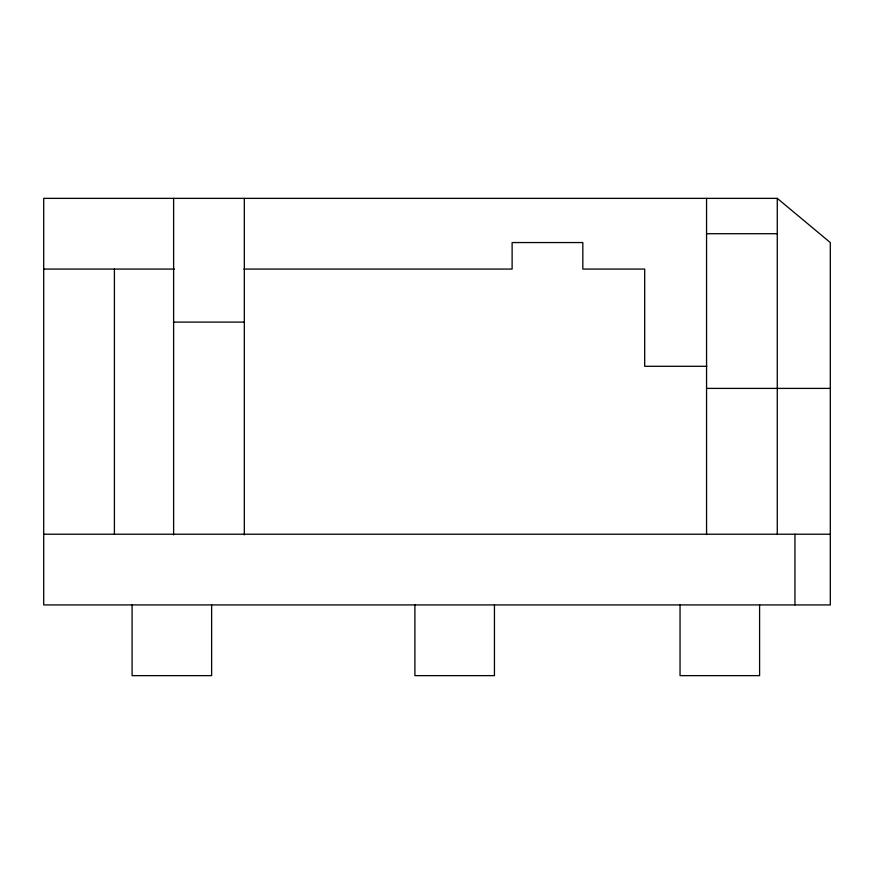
<?xml version="1.0" encoding="UTF-8"?>
<svg xmlns="http://www.w3.org/2000/svg" width="874" height="874" viewBox="0 0 874 874"><rect width="100%" height="100%" fill="white"/><g stroke="black" fill="none" stroke-linecap="round" stroke-linejoin="round"><path stroke-width="1.31" d="M777.27 198.365L43.7 198.365L43.7 604.928L830.3 604.928L830.3 242.557L777.27 198.365L777.27 534.582M706.563 233.719L777.27 233.719M43.7 269.072L174.429 269.072M243.868 269.072L512.12 269.072L512.12 242.557L582.827 242.557L582.827 269.072L644.695 269.072L644.695 366.293L706.815 366.293M173.62 322.102L244.327 322.102M706.563 388.395L830.3 388.395M43.7 534.222L830.3 534.222M794.947 534.222L794.947 604.928M759.593 604.928L759.593 675.635L680.048 675.635L680.048 604.928M706.563 198.365L706.563 534.582M494.444 604.928L494.444 675.635L414.91 675.635L414.91 604.928M244.327 198.365L244.327 534.877M211.628 604.928L211.628 675.635L132.083 675.635L132.083 604.928M173.62 198.365L173.62 534.877M114.407 269.072L114.407 534.222"/></g></svg>
